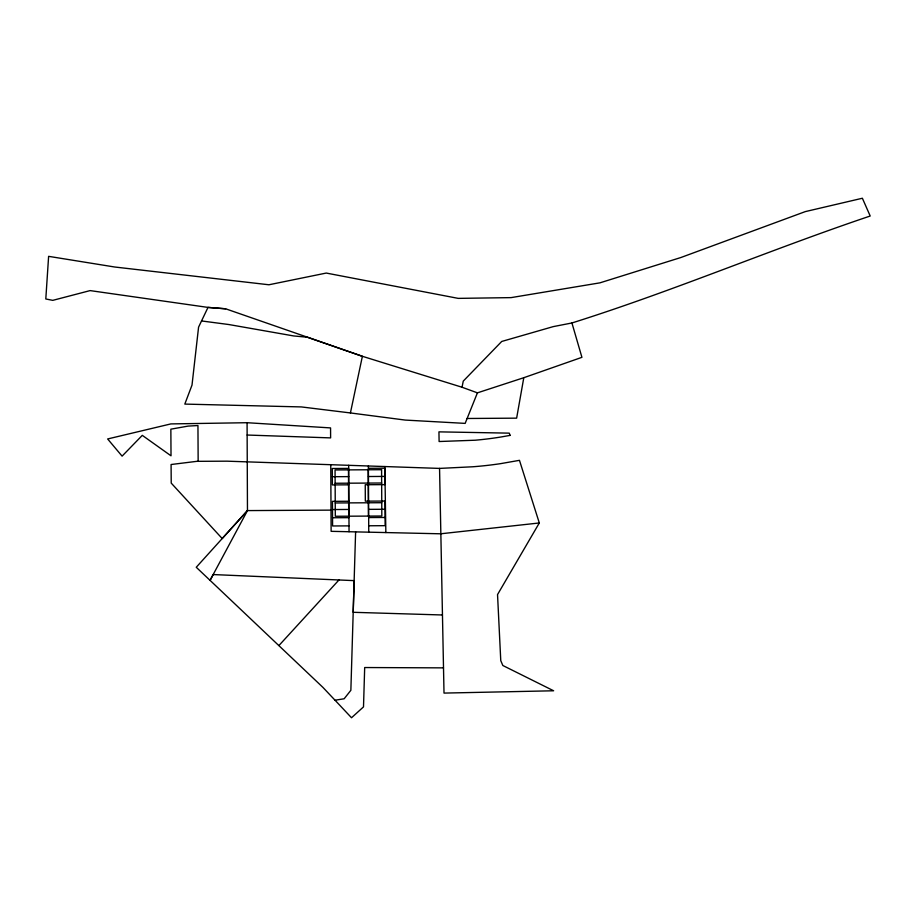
<?xml version="1.0" encoding="UTF-8"?>
<svg xmlns="http://www.w3.org/2000/svg" width="916" height="916" viewBox="0 0 916 916"><rect width="100%" height="100%" fill="white"/><g stroke="black" fill="none" stroke-linecap="round" stroke-linejoin="round"><path stroke-width="1.37" d="M355.614 531.887L353.187 612.3L442.359 614.98M523.792 377.713L477.419 392.85L462.042 387.239L463.256 381.125L501.716 341.462L553.184 326.634L571.928 322.97L581.923 357.332L523.792 377.713L516.635 418.154L467.114 418.486M225.611 308.806L208.001 307.398L198.577 327.149L192.005 385.109L184.814 404.093L301.33 406.922L350.416 412.944L362.381 356.301L225.599 308.784L208.001 307.41L90.112 290.601L52.773 300.356L45.8 298.971L48.617 256.343L114.672 267.003L268.926 284.773L326.256 273.06L458.218 298.376L511.082 297.62L599.923 282.849L680.874 257.522L805.301 211.607L862.38 198.245L870.2 216.016C770.07 249.747 672.733 291.254 571.928 322.97M477.419 392.85L465.156 423.387L405.261 420.078L350.416 412.944M331.008 510.132L247.469 510.59L210.073 580.343L213.188 574.561L354.149 580.63L350.862 690.298L344.153 698.771L335.027 700.213L322.913 687.378L196.253 567.267L247.469 510.59L247.08 422.711L170.857 423.913L107.641 438.959L122.091 456.145L142.289 435.352L171.017 455.813L170.857 429.18L188.066 426.1L197.948 425.539L198.154 461.332M539.306 522.967L497.537 594.576L500.766 660.654L502.85 665.508L553.63 690.779L444.008 693.091L439.554 468.408L472.805 466.771A379.51 379.51 0 0 0 500.537 463.656L519.464 460.336L539.306 522.967L440.642 533.799L331.123 531.326L330.768 464.721M247.469 510.59L222.199 538.551L171.223 483.11L171.086 464.515L196.871 461.332L227.019 461.172L439.554 468.408M278.968 645.505L338.954 579.977M348.698 468.408L332.279 468.5L332.371 484.919L348.79 484.827M368.404 468.305L384.823 468.213L384.915 484.633L365.244 484.736L365.324 501.155L384.995 501.052L385.132 525.681L368.713 525.773M332.325 476.709L348.744 476.618M368.45 476.515L384.869 476.423M335.13 483.259L381.651 483.007M348.882 501.247L332.451 501.338L332.588 525.967L349.007 525.876M335.233 502.964L381.754 502.712M332.497 509.548L348.916 509.456M368.621 509.353L385.041 509.262M332.542 517.758L348.962 517.666M368.667 517.563L385.086 517.471M443.47 667.867L364.683 667.535L363.503 706.889L351.515 717.755L335.027 700.213M247.137 435.031L330.619 437.894L330.561 427.909L247.08 422.711M201.531 320.944L228.92 324.55L293.681 335.943L307.41 337.225L362.381 356.301L462.042 387.239M384.812 466.53L385.854 532.562M368.392 465.981L368.747 532.173M368.175 469.782L368.415 516.086M348.687 465.317L349.042 531.738M348.469 469.885L348.721 516.2M510.155 435.375L500.938 437.001A354.641 354.641 0 0 1 475.152 440.218L439.108 441.523L438.947 431.86L509.216 433.142L510.155 435.375M381.583 469.702L335.061 469.954L335.313 516.269L381.823 516.017L381.583 469.702"/></g></svg>
